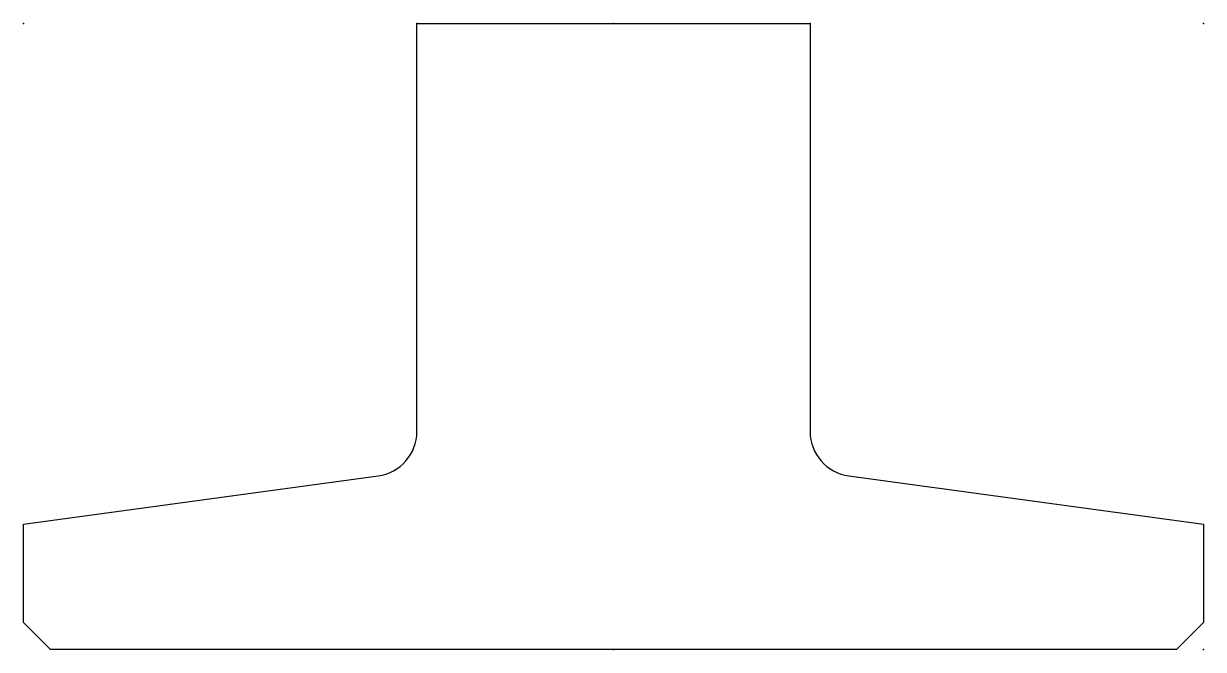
# Model space of a CAD drawing. Extents: x 0 to 0.66, y 0 to 0.35.
import ezdxf

# ---------------------------------------------------------------- set-up
doc = ezdxf.new("R2010")
doc.units = 0
doc.header["$MEASUREMENT"] = 0
doc.layers.get('0').update_dxf_attribs({"color": 5, "linetype": 'CONTINUOUS'})
doc.layers.add('to-xx-insert', color=7, linetype='CONTINUOUS')

msp = doc.modelspace()

# ---------------------------------------------------------------- linework, layer by layer
at = {"linetype": 'Continuous'}
for p, q in [((0.22, 0.35), (0.44, 0.35)), ((0.22, 0.12182), (0.22, 0.35)), ((0.44, 0.35), (0.44, 0.12182)), ((0, 0.07), (0.19838, 0.09705)), ((0.46162, 0.09705), (0.66, 0.07)), ((0, 0.015), (0, 0.07)), ((0.66, 0.07), (0.66, 0.015)), ((0.015, 0), (0, 0.015)), ((0.66, 0.015), (0.645, 0)), ((0.645, 0), (0.015, 0))]:
    msp.add_line(p, q, dxfattribs=at)
for centre, start, end in [((0.195, 0.12182), 277.76505, 359.99988), ((0.465, 0.12182), 179.99997, 262.23484)]:
    msp.add_arc(centre, 0.025, start, end, dxfattribs=at)
at = {"layer": 'to-xx-insert', "linetype": 'Continuous'}
for p in [(0, 0.35), (0.22, 0.35), (0.33, 0.35), (0.44, 0.35), (0.66, 0.35), (0.33, 0), (0.66, 0)]:
    msp.add_point(p, dxfattribs=at)

doc.saveas('drawing.dxf')
